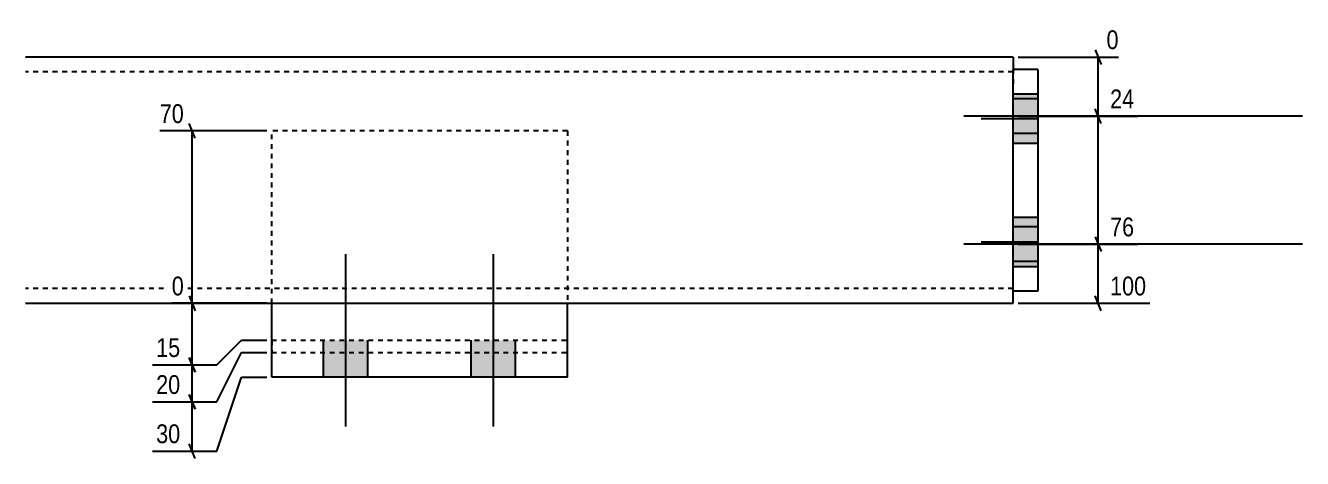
# Model space of a CAD drawing. Header units: millimetres. Extents: x -80 to 34338, y 3 to 810.
# Drawn here: x 10060 to 10578, y 5 to 181 of the extents above; entities that cross this region are included whole.
import ezdxf

# ---------------------------------------------------------------- set-up
doc = ezdxf.new("R2010")
doc.units = ezdxf.units.MM
doc.linetypes.add('DXK_LINE_DOT2', pattern=[3.9198, 1.9599, -1.9599])
doc.layers.add('MÅLSÆTNING', color=7, linetype='Continuous')
doc.layers.add('STÅL', color=7, linetype='Continuous')
doc.styles.add('Arial Narrow', font='ARIALN.TTF', dxfattribs={"height": 0.2})

msp = doc.modelspace()

# ---------------------------------------------------------------- hatches: boundary and pattern name
at = {"layer": 'STÅL', "linetype": 'Continuous'}
for points in [[(10470.76, 132.8), (10470.76, 152.8), (10460.76, 152.8), (10460.76, 132.8)], [(10460.76, 150.8), (10460.76, 136.8), (10470.76, 136.8), (10470.76, 150.8)], [(10460.76, 150.8), (10460.76, 136.8), (10470.76, 136.8), (10470.76, 150.8)], [(10470.76, 82.8), (10470.76, 102.8), (10460.76, 102.8), (10460.76, 82.8)], [(10460.76, 98.8), (10460.76, 84.8), (10470.76, 84.8), (10470.76, 98.8)], [(10460.76, 98.8), (10460.76, 84.8), (10470.76, 84.8), (10470.76, 98.8)], [(10198.77, 52.8), (10180.77, 52.8), (10180.77, 47.8), (10198.77, 47.8)], [(10258.77, 52.8), (10240.77, 52.8), (10240.77, 47.8), (10258.77, 47.8)], [(10198.77, 47.8), (10180.77, 47.8), (10180.77, 37.8), (10198.77, 37.8)], [(10258.77, 47.8), (10240.77, 47.8), (10240.77, 37.8), (10258.77, 37.8)]]:
    msp.add_hatch(color=96, dxfattribs=at).paths.add_polyline_path(points)

# ---------------------------------------------------------------- linework, layer by layer
at = {"layer": 'MÅLSÆTNING', "color": 7, "linetype": 'Continuous'}
for p, q in [((10462.76, 167.8), (10503.57, 167.8)), ((10494.1, 170.8), (10496.5, 164.8)), ((10495.3, 143.8), (10495.3, 167.8)), ((10496.5, 140.8), (10494.1, 146.8)), ((10496.5, 140.8), (10494.1, 146.8)), ((10128.63, 134.8), (10126.23, 140.8)), ((10462.76, 143.8), (10511.36, 143.8)), ((10462.76, 143.8), (10511.36, 143.8)), ((10495.3, 91.8), (10495.3, 143.8)), ((10157.77, 137.8), (10114.28, 137.8)), ((10127.43, 67.8), (10127.43, 137.8)), ((10494.1, 94.8), (10496.5, 88.8)), ((10494.1, 94.8), (10496.5, 88.8)), ((10462.76, 91.8), (10511.36, 91.8)), ((10462.76, 91.8), (10511.36, 91.8)), ((10495.3, 67.8), (10495.3, 91.8)), ((10157.77, 67.8), (10119.15, 67.8)), ((10157.77, 67.8), (10119.15, 67.8)), ((10126.23, 70.8), (10128.63, 64.8)), ((10126.23, 70.8), (10128.63, 64.8)), ((10127.43, 42.8), (10127.43, 67.8)), ((10462.76, 67.8), (10516.24, 67.8)), ((10496.5, 64.8), (10494.1, 70.8)), ((10137.43, 42.8), (10147.43, 52.8)), ((10137.43, 42.8), (10147.43, 52.8)), ((10147.43, 52.8), (10157.77, 52.8)), ((10147.43, 52.8), (10157.77, 52.8)), ((10137.43, 27.8), (10147.43, 47.8)), ((10137.43, 27.8), (10147.43, 47.8)), ((10147.43, 47.8), (10157.77, 47.8)), ((10147.43, 47.8), (10157.77, 47.8)), ((10127.43, 27.8), (10127.43, 42.8)), ((10137.43, 7.8), (10147.43, 37.8)), ((10147.43, 37.8), (10157.77, 37.8)), ((10111.36, 27.8), (10137.43, 27.8)), ((10126.23, 30.8), (10128.63, 24.8)), ((10127.43, 7.8), (10127.43, 27.8)), ((10128.63, 4.8), (10126.23, 10.8)), ((10111.36, 7.8), (10137.43, 7.8))]:
    msp.add_line(p, q, dxfattribs=at)
at = {"layer": 'STÅL', "color": 2, "linetype": 'Continuous'}
for p, q in [((10460.76, 167.8), (10059.77, 167.8)), ((10460.76, 167.8), (10460.76, 166.89)), ((10460.76, 166.89), (10460.76, 162.8)), ((10460.76, 72.8), (10460.76, 162.8)), ((10470.76, 162.8), (10460.76, 162.8)), ((10470.76, 162.8), (10470.76, 72.8)), ((10460.76, 67.8), (10460.76, 72.8)), ((10470.76, 72.8), (10460.76, 72.8)), ((10059.77, 67.8), (10460.76, 67.8)), ((10159.77, 37.8), (10159.77, 67.8)), ((10279.77, 37.8), (10279.77, 67.8)), ((10279.77, 37.8), (10159.77, 37.8))]:
    msp.add_line(p, q, dxfattribs=at)
at = {"layer": 'STÅL', "color": 7, "linetype": 'DXK_LINE_DOT2'}
for p, q in [((10460.76, 161.8), (10059.77, 161.8)), ((10460.76, 162.8), (10460.76, 155.8)), ((10460.76, 72.8), (10460.76, 155.8)), ((10159.77, 67.8), (10159.77, 137.8)), ((10279.77, 137.8), (10159.77, 137.8)), ((10279.77, 137.8), (10279.77, 67.8)), ((10460.76, 73.8), (10059.77, 73.8)), ((10159.77, 52.8), (10279.77, 52.8)), ((10159.77, 52.8), (10159.77, 47.8)), ((10159.77, 52.8), (10279.77, 52.8)), ((10279.77, 47.8), (10279.77, 52.8)), ((10159.77, 47.8), (10279.77, 47.8)), ((10159.77, 47.8), (10279.77, 47.8))]:
    msp.add_line(p, q, dxfattribs=at)
at = {"layer": 'STÅL', "color": 96, "linetype": 'Continuous'}
for p, q in [((10460.76, 152.8), (10470.76, 152.8)), ((10470.76, 150.8), (10460.76, 150.8)), ((10470.76, 150.8), (10460.76, 150.8)), ((10578.26, 143.8), (10440.76, 143.8)), ((10578.26, 143.8), (10440.76, 143.8)), ((10447.76, 142.8), (10470.76, 142.8)), ((10470.76, 136.8), (10460.76, 136.8)), ((10470.76, 136.8), (10460.76, 136.8)), ((10460.76, 132.8), (10470.76, 132.8)), ((10460.76, 102.8), (10470.76, 102.8)), ((10470.76, 98.8), (10460.76, 98.8)), ((10470.76, 98.8), (10460.76, 98.8)), ((10578.26, 91.8), (10440.76, 91.8)), ((10578.26, 91.8), (10440.76, 91.8)), ((10447.76, 92.8), (10470.76, 92.8)), ((10189.77, 17.8), (10189.77, 87.8)), ((10249.77, 17.8), (10249.77, 87.8)), ((10470.76, 84.8), (10460.76, 84.8)), ((10470.76, 84.8), (10460.76, 84.8)), ((10460.76, 82.8), (10470.76, 82.8)), ((10180.77, 47.8), (10180.77, 52.8)), ((10198.77, 47.8), (10198.77, 52.8)), ((10240.77, 47.8), (10240.77, 52.8)), ((10258.77, 47.8), (10258.77, 52.8)), ((10180.77, 37.8), (10180.77, 47.8)), ((10198.77, 37.8), (10198.77, 47.8)), ((10240.77, 37.8), (10240.77, 47.8)), ((10258.77, 37.8), (10258.77, 47.8))]:
    msp.add_line(p, q, dxfattribs=at)

# ---------------------------------------------------------------- next in the draw order: wipeouts: each hides what was drawn before it
at = {"color": 0, "linetype": 'Continuous'}
for points in [[(10505.17, 169.4), (10505.17, 180.6), (10497.1, 180.6), (10497.1, 169.4)], [(10511.51, 145.4), (10511.51, 156.6), (10498.56, 156.6), (10498.56, 145.4)], [(10125.63, 139.4), (10125.63, 150.6), (10112.68, 150.6), (10112.68, 139.4)], [(10511.51, 93.4), (10511.51, 104.6), (10498.56, 104.6), (10498.56, 93.4)], [(10125.63, 69.4), (10125.63, 80.6), (10117.55, 80.6), (10117.55, 69.4)], [(10516.38, 69.4), (10516.38, 80.6), (10498.56, 80.6), (10498.56, 69.4)], [(10124.17, 29.4), (10124.17, 40.6), (10111.22, 40.6), (10111.22, 29.4)], [(10124.17, 9.4), (10124.17, 20.6), (10111.22, 20.6), (10111.22, 9.4)]]:
    msp.add_wipeout(points, dxfattribs=at).dxf.layer = 'MÅLSÆTNING'

# ---------------------------------------------------------------- next in the draw order: linework, layer by layer
at = {"layer": 'MÅLSÆTNING', "color": 7, "linetype": 'Continuous'}
for p, q in [((10111.36, 42.8), (10137.43, 42.8)), ((10126.23, 45.8), (10128.63, 39.8)), ((10111.36, 27.8), (10137.43, 27.8)), ((10128.63, 24.8), (10126.23, 30.8))]:
    msp.add_line(p, q, dxfattribs=at)

# ---------------------------------------------------------------- next in the draw order: texts
at = {"layer": 'MÅLSÆTNING', "color": 3, "linetype": 'Continuous', "style": 'Arial Narrow'}
for s, height, p in [('0', 7.64, (10498.7, 171)), ('24', 7.635, (10500.16, 147)), ('70', 7.635, (10114.28, 141)), ('76', 7.635, (10500.16, 95)), ('0', 7.64, (10119.15, 71)), ('100', 7.635, (10500.16, 71)), ('20', 7.635, (10112.82, 31)), ('30', 7.635, (10112.82, 11))]:
    msp.add_text(s, height=height, dxfattribs=at).set_placement(p)

# ---------------------------------------------------------------- next in the draw order: wipeouts: each hides what was drawn before it
at = {"color": 0, "linetype": 'Continuous'}
msp.add_wipeout([(10124.17, 44.4), (10124.17, 55.6), (10111.22, 55.6), (10111.22, 44.4)], dxfattribs=at).dxf.layer = 'MÅLSÆTNING'

# ---------------------------------------------------------------- next in the draw order: linework, layer by layer
at = {"layer": 'MÅLSÆTNING', "color": 7, "linetype": 'Continuous'}
for p, q in [((10111.36, 42.8), (10137.43, 42.8)), ((10128.63, 39.8), (10126.23, 45.8))]:
    msp.add_line(p, q, dxfattribs=at)

# ---------------------------------------------------------------- next in the draw order: texts
at = {"layer": 'MÅLSÆTNING', "color": 3, "linetype": 'Continuous', "style": 'Arial Narrow'}
msp.add_text('15', height=7.635, dxfattribs=at).set_placement((10112.82, 46))

doc.saveas('drawing.dxf')
